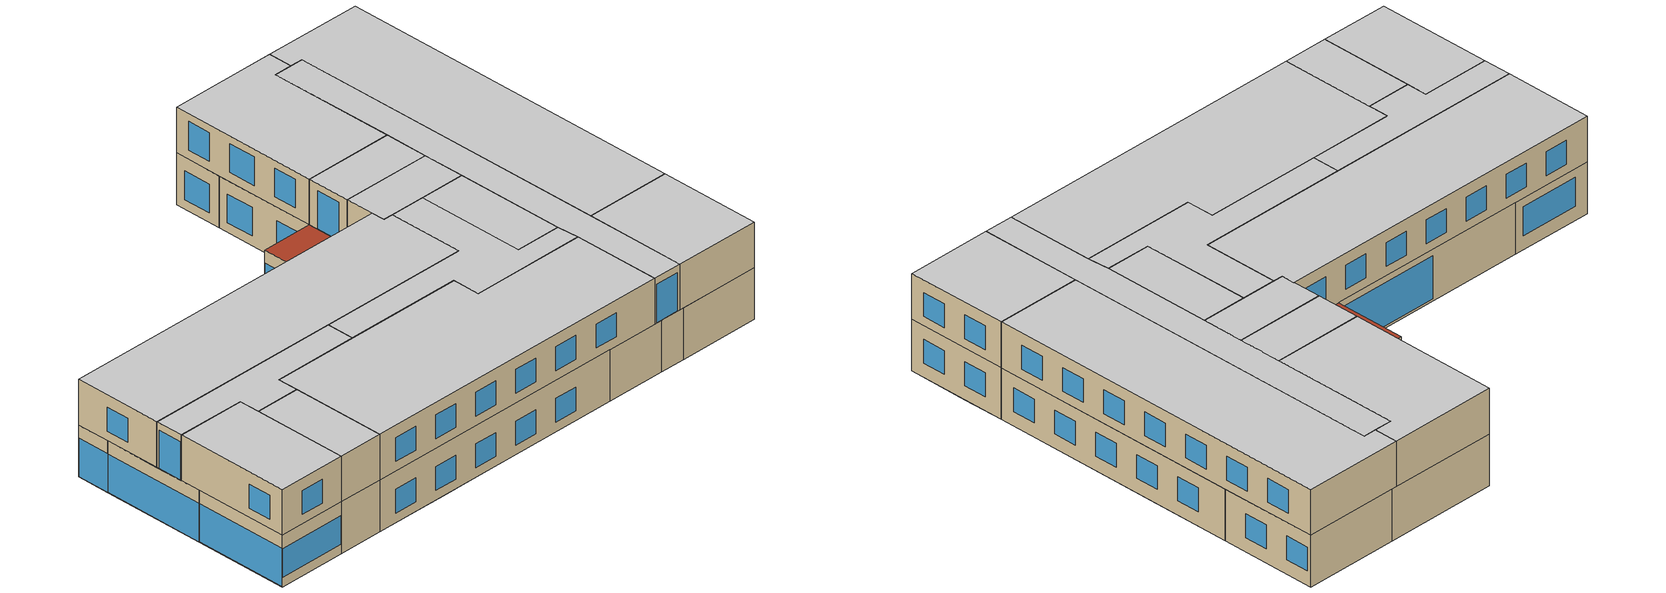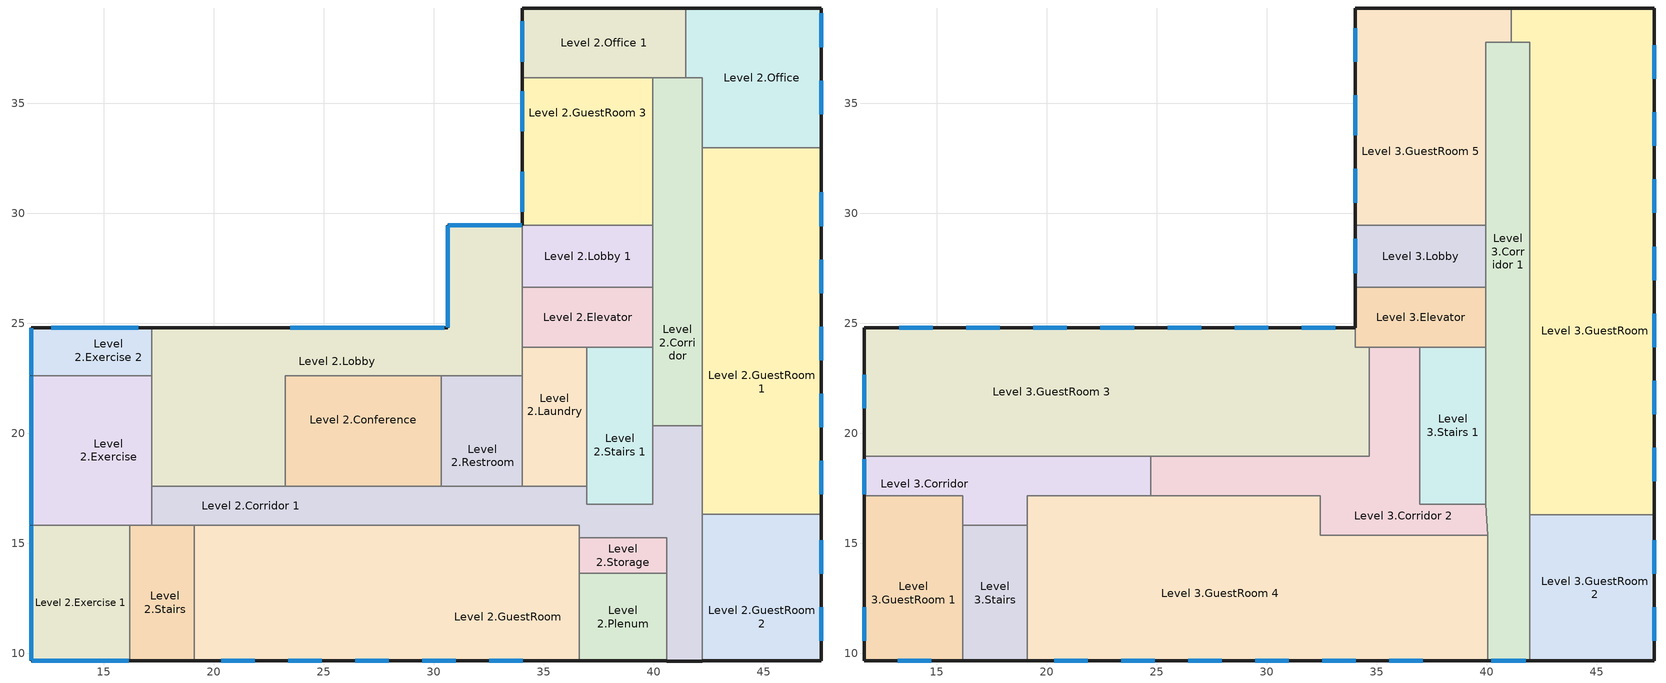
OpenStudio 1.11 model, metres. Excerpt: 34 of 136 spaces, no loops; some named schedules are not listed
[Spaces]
Level 2.Exercise 1
 floor to Level 1.Lobby 4: 16.19,15.83 16.19,13 13.27,13 13.27,15.83 z11.84
 floor ground: 16.19,11.44 16.19,9.66 11.7,9.66 11.7,11.44 z11.84
 floor to Level 1.Lobby 3: 13.27,15.83 13.27,13 16.19,13 16.19,11.44 11.7,11.44 11.7,15.83 z11.84
 wall outside: 11.7,15.83 11.7,9.66 16.19,9.66 z11.84:15.14
 wall to Level 2.Exercise: 16.19,15.83 11.7,15.83 z11.84:15.14
 wall to Level 2.Stairs: 16.19,9.66 16.19,15.83 z11.84:15.14
 window (90.1-2007 Nonres 5B Window Metal framing all other): 11.73,9.66 16.13,9.66 z12.44:14.27; 11.7,15.8 11.7,9.68 z11.86:14.3
Level 2.Stairs
 floor to Level 1.Lobby 3: 16.44,13 16.44,11.44 16.19,11.44 16.19,13 z11.84
 floor ground: 16.44,11.44 16.44,9.66 16.19,9.66 16.19,11.44 z11.84
 floor to Level 1.Stairs 1: 19.12,14.97 19.12,9.66 16.44,9.66 16.44,14.97 z11.84
 floor to Level 1.Lobby 4: 19.12,15.83 19.12,14.97 16.44,14.97 16.44,13 16.19,13 16.19,15.83 z11.84
 wall outside: 16.19,9.66 19.12,9.66 z11.84:15.14
 wall to Level 2.Exercise: 17.18,15.83 16.19,15.83 z11.84:15.14
 wall to Level 2.Corridor 1: 19.12,15.83 17.18,15.83 z11.84:15.14
 wall to Level 2.GuestRoom: 19.12,9.66 19.12,15.83 z11.84:15.14
Level 2.Corridor 1
 floor to Level 1.Office Corridor: 42.21,16.79 42.21,13.65 40.6,13.65 40.6,15.26 36.62,15.26 36.62,15.83 36.96,15.83 36.96,16.79 z11.84; 30.42,16.36 30.42,15.83 28.68,15.83 28.68,16.36 z11.84
 floor to Level 1.Office Corridor 1: 28.68,16.36 28.68,15.83 24.24,15.83 24.24,16.36 z11.84
 floor to Level 1.Lobby 4: 19.12,17.6 19.12,15.83 17.18,15.83 17.18,17.6 z11.84
 floor to Level 1.Lobby 1: 30.42,17.6 30.42,16.36 28.68,16.36 28.68,17.6 z11.84
 floor to Level 1.Retail Kitchen: 28.68,17.6 28.68,16.36 24.24,16.36 24.24,15.83 19.12,15.83 19.12,17.6 z11.84
 floor to Level 1.Restroom 1: 36.96,17.6 36.96,15.83 30.42,15.83 30.42,17.6 z11.84
 floor to Level 1.Office: 42.21,20.36 42.21,16.79 39.95,16.79 39.95,20.36 z11.84
 floor to Level 1.Plenum: 42.21,13.65 42.21,9.66 40.6,9.66 40.6,13.65 z11.84
 wall outside: 40.6,9.66 42.21,9.66 z11.84:15.14
 wall to Level 2.Restroom: 34.03,17.6 30.33,17.6 z11.84:15.14
 wall to Level 2.Laundry: 36.96,17.6 34.03,17.6 z11.84:15.14
 wall to Level 2.Stairs 1: 39.95,20.36 39.95,16.79 36.96,16.79 36.96,17.6 z11.84:15.14
 wall to Level 2.Corridor: 42.21,20.36 39.95,20.36 z11.84:15.14
 wall to Level 2.GuestRoom 1: 42.21,16.32 42.21,20.36 z11.84:15.14
 wall to Level 2.GuestRoom 2: 42.21,9.66 42.21,16.32 z11.84:15.14
 wall to Level 2.Plenum: 40.6,13.65 40.6,9.66 z11.84:15.14
 wall to Level 2.Storage: 36.62,15.26 40.6,15.26 40.6,13.65 z11.84:15.14
 wall to Level 2.GuestRoom: 19.12,15.83 36.62,15.83 36.62,15.26 z11.84:15.14
 wall to Level 2.Exercise: 17.18,17.6 17.18,15.83 z11.84:15.14
 wall to Level 2.Lobby: 23.25,17.6 17.18,17.6 z11.84:15.14
 wall to Level 2.Conference: 30.33,17.6 23.25,17.6 z11.84:15.14
Level 2.GuestRoom
 floor to Level 1.Office 1: 30.12,14.41 30.12,9.66 25.99,9.66 25.99,14.41 z11.84
 floor to Level 1.Restroom: 21.46,14.97 24.24,14.97 24.24,9.66 21.46,9.66 z11.84
 floor to Level 1.Retail Kitchen: 24.24,15.83 24.24,14.97 19.12,14.97 19.12,15.83 z11.84
 floor to Level 1.Office Corridor 1: 28.68,15.83 28.68,14.41 25.99,14.41 25.99,9.66 24.24,9.66 24.24,15.83 z11.84
 floor to Level 1.Mechanical 1: 30.12,13.65 36.62,13.65 36.62,9.66 30.12,9.66 z11.84
 floor to Level 1.Storage: 21.46,14.97 21.46,9.66 19.12,9.66 19.12,14.97 z11.84
 floor to Level 1.Office Corridor: 36.62,15.83 36.62,13.65 30.12,13.65 30.12,14.41 28.68,14.41 28.68,15.83 z11.84
 wall outside: 19.12,9.66 36.62,9.66 z11.84:15.14
 wall to Level 2.Storage: 36.62,13.65 36.62,15.26 z11.84:15.14
 wall to Level 2.Plenum: 36.62,9.66 36.62,13.65 z11.84:15.14
 window: 29.48,9.66 31,9.66 / 23.38,9.66 24.91,9.66 / 20.34,9.66 21.86,9.66 / 32.53,9.66 34.05,9.66 / 26.43,9.66 27.96,9.66 z12.44:13.97
Level 2.Plenum
 floor to Level 1.Plenum: 40.6,13.65 40.6,9.66 36.62,9.66 36.62,13.65 z11.84
 wall outside: 36.62,9.66 40.6,9.66 z11.84:15.14
 wall to Level 2.Storage: 40.6,13.65 36.62,13.65 z11.84:15.14
Level 2.GuestRoom 2
 floor to Level 1.Plenum: 47.62,13.65 47.62,9.66 42.21,9.66 42.21,13.65 z11.84
 floor to Level 1.Mechanical: 47.62,16.32 47.62,13.65 42.21,13.65 42.21,16.32 z11.84
 wall outside: 42.21,9.66 47.62,9.66 47.62,16.32 z11.84:15.14
 wall to Level 2.GuestRoom 1: 47.62,16.32 42.21,16.32 z11.84:15.14
 window: 47.62,10.57 47.62,12.1 / 47.62,13.62 47.62,15.15 z12.75:14.27
Level 2.Storage
 floor to Level 1.Office Corridor: 40.6,15.26 40.6,13.65 36.62,13.65 36.62,15.26 z11.84
Level 2.Exercise
 floor to Level 1.Lobby 4: 17.18,22.62 17.18,15.83 13.27,15.83 13.27,22.62 z11.84
 floor to Level 1.Lobby 3: 13.27,22.62 13.27,15.83 11.7,15.83 11.7,22.62 z11.84
 wall outside: 11.7,22.62 11.7,15.83 z11.84:15.14
 wall to Level 2.Exercise 2: 17.18,22.62 11.7,22.62 z11.84:15.14
 wall to Level 2.Lobby: 17.18,17.6 17.18,22.62 z11.84:15.14
 window (90.1-2007 Nonres 5B Window Metal framing all other): 11.7,22.6 11.7,15.85 z11.86:14.3
Level 2.GuestRoom 1
 floor to Level 1.Mechanical: 47.62,16.79 47.62,16.32 42.21,16.32 42.21,16.79 z11.84
 floor to Level 1.Plenum 1: 47.62,32.99 47.62,27.88 42.21,27.88 42.21,32.99 z11.84
 floor to Level 1.Office: 47.62,27.88 47.62,16.79 42.21,16.79 42.21,27.88 z11.84
 wall outside: 47.62,16.32 47.62,32.99 z11.84:15.14
 wall to Level 2.Corridor: 42.21,32.99 42.21,20.36 z11.84:15.14
 wall to Level 2.Office: 47.62,32.99 42.21,32.99 z11.84:15.14
 window: 47.62,17.23 47.62,18.76 / 47.62,29.42 47.62,30.95 / 47.62,20.28 47.62,21.8 / 47.62,26.38 47.62,27.9 / 47.62,23.33 47.62,24.85 z12.75:14.27
Level 2.Stairs 1
 floor to Level 1.Stairs 2: 39.95,22.16 39.95,16.79 36.96,16.79 36.96,22.16 z11.84
 floor to Level 1.Office: 39.95,23.92 39.95,22.16 36.96,22.16 36.96,23.92 z11.84
 wall to Level 2.Laundry: 36.96,23.92 36.96,17.6 z11.84:15.14
 wall to Level 2.Elevator: 39.95,23.92 36.96,23.92 z11.84:15.14
 wall to Level 2.Corridor: 39.95,20.36 39.95,23.92 z11.84:15.14
Level 2.Lobby
 floor to Level 1.Lobby 4: 19.12,22.73 19.12,17.6 17.18,17.6 17.18,22.73 z11.84
 floor to Level 1.Lobby 1: 34.03,27.59 34.03,22.62 23.25,22.62 23.25,18.94 19.12,18.94 19.12,22.73 17.18,22.73 17.18,24.79 30.64,24.79 30.64,27.59 z11.84
 floor to Level 1.Lobby 2: 34.03,29.46 34.03,27.59 30.64,27.59 30.64,29.46 z11.84
 floor to Level 1.Retail Kitchen: 23.25,18.94 23.25,17.6 19.12,17.6 19.12,18.94 z11.84
 wall outside: 34.03,29.46 30.64,29.46 30.64,24.79 17.18,24.79 z11.84:15.14
 wall to Level 2.Conference: 23.25,17.6 23.25,22.62 30.33,22.62 z11.84:15.14
 wall to Level 2.Exercise 2: 17.18,24.79 17.18,22.62 z11.84:15.14
 wall to Level 2.Lobby 1: 34.03,26.64 34.03,29.46 z11.84:15.14
 wall to Level 2.Elevator: 34.03,23.92 34.03,26.64 z11.84:15.14
 wall to Level 2.Laundry: 34.03,22.62 34.03,23.92 z11.84:15.14
 wall to Level 2.Restroom: 30.33,22.62 34.03,22.62 z11.84:15.14
 window (90.1-2007 Nonres 5B Window Metal framing all other): 30.49,24.79 23.48,24.79 z11.99:14.73; 30.64,29.44 30.64,24.82 / 34,29.46 30.66,29.46 z11.86:14.3
 roof outside: 34.03,24.79 34.03,29.46 30.64,29.46 30.64,24.79 z15.14
Level 2.Conference
 floor to Level 1.Retail Kitchen: 28.68,19.87 28.68,17.6 23.25,17.6 23.25,18.94 24.14,18.94 24.14,19.87 z11.84
 floor to Level 1.Lobby 1: 30.33,22.62 30.33,17.6 28.68,17.6 28.68,19.87 24.14,19.87 24.14,18.94 23.25,18.94 23.25,22.62 z11.84
 wall to Level 2.Restroom: 30.33,17.6 30.33,22.62 z11.84:15.14
Level 2.Restroom
 floor to Level 1.Lobby 1: 34.03,22.62 34.03,20.37 30.42,20.37 30.42,17.6 30.33,17.6 30.33,22.62 z11.84
 floor to Level 1.Restroom 1: 34.03,20.37 34.03,17.6 30.42,17.6 30.42,20.37 z11.84
 wall to Level 2.Laundry: 34.03,17.6 34.03,22.62 z11.84:15.14
Level 2.Laundry
 floor to Level 1.Restroom 1: 34.79,20.37 34.79,19.56 36.96,19.56 36.96,17.6 34.03,17.6 34.03,20.37 z11.84
 floor to Level 1.Lobby 1: 34.03,23.92 34.92,23.92 34.92,22.16 36.96,22.16 36.96,19.56 34.79,19.56 34.79,20.37 34.03,20.37 z11.84
 floor to Level 1.Office: 36.96,23.92 36.96,22.16 34.92,22.16 34.92,23.92 z11.84
 wall to Level 2.Elevator: 36.96,23.92 34.03,23.92 z11.84:15.14
Level 2.Corridor
 floor to Level 1.Office: 42.21,27.88 42.21,20.36 39.95,20.36 39.95,27.88 z11.84
 floor to Level 1.Parking Garage: 42.21,36.16 42.21,32.99 39.95,32.99 39.95,36.16 z11.84
 floor to Level 1.Plenum 1: 42.21,32.99 42.21,27.88 39.95,27.88 39.95,32.99 z11.84
 wall to Level 2.Elevator: 39.95,26.64 39.95,23.92 z11.84:15.14
 wall to Level 2.Lobby 1: 39.95,29.46 39.95,26.64 z11.84:15.14
 wall to Level 2.GuestRoom 3: 39.95,36.16 39.95,29.46 z11.84:15.14
 wall to Level 2.Office 1: 41.46,36.16 39.95,36.16 z11.84:15.14
 wall to Level 2.Office: 42.21,32.99 42.21,36.16 41.46,36.16 z11.84:15.14
Level 2.Exercise 2
 floor to Level 1.Lobby 1: 17.18,24.79 17.18,22.73 13.27,22.73 13.27,24.79 z11.84
 floor to Level 1.Lobby 4: 17.18,22.73 17.18,22.62 13.27,22.62 13.27,22.73 z11.84
 floor to Level 1.Lobby 3: 13.27,24.79 13.27,22.62 11.7,22.62 11.7,24.79 z11.84
 wall outside: 17.18,24.79 11.7,24.79 11.7,22.62 z11.84:15.14
 window (90.1-2007 Nonres 5B Window Metal framing all other): 16.57,24.79 12.61,24.79 z12.75:14.58; 11.7,24.77 11.7,22.65 z11.86:14.3
Level 2.Elevator
 floor to Level 1.Elevator: 39.95,26.64 39.95,23.92 34.03,23.92 34.03,26.64 z11.84
 wall to Level 2.Lobby 1: 39.95,26.64 34.03,26.64 z11.84:15.14
Level 2.Lobby 1
 floor to Level 1.Lobby: 39.95,29.46 39.95,26.64 34.03,26.64 34.03,29.46 z11.84
 wall to Level 2.GuestRoom 3: 39.95,29.46 34.03,29.46 z11.84:15.14
Level 2.GuestRoom 3
 floor to Level 1.Lobby: 39.95,29.86 39.95,29.46 34.03,29.46 34.03,29.86 z11.84
 floor to Level 1.Parking Garage: 39.95,36.16 39.95,32.99 34.03,32.99 34.03,36.16 z11.84
 floor to Level 1.Stairs: 39.95,32.99 39.95,29.86 34.03,29.86 34.03,32.99 z11.84
 wall outside: 34.03,36.16 34.03,29.46 z11.84:15.14
 wall to Level 2.Office 1: 39.95,36.16 34.03,36.16 z11.84:15.14
 window: 34.03,31.89 34.03,30.06 / 34.03,35.55 34.03,33.72 z12.44:14.27
Level 2.Office
 floor to Level 1.Parking Garage: 47.62,39.33 47.62,32.99 42.21,32.99 42.21,36.16 41.46,36.16 41.46,39.33 z11.84
 wall outside: 47.62,32.99 47.62,39.33 41.46,39.33 z11.84:15.14
 wall to Level 2.Office 1: 41.46,39.33 41.46,36.16 z11.84:15.14
 window: 47.62,37.56 47.62,39.08 / 47.62,34.51 47.62,36.03 z12.75:14.27
Level 2.Office 1
 floor to Level 1.Parking Garage: 41.46,39.33 41.46,36.16 34.03,36.16 34.03,39.33 z11.84
 wall outside: 41.46,39.33 34.03,39.33 34.03,36.16 z11.84:15.14
 window: 34.03,38.72 34.03,36.89 z12.44:14.27
Level 3.GuestRoom 1
 floor to Level 2.Exercise 1: 16.19,15.83 16.19,9.66 11.7,9.66 11.7,15.83 z15.14
 floor to Level 2.Exercise: 16.19,17.16 16.19,15.83 11.7,15.83 11.7,17.16 z15.14
 wall outside: 11.7,17.16 11.7,9.66 16.19,9.66 z15.14:18.06
 wall to Level 3.Corridor: 16.19,15.83 16.19,17.16 11.7,17.16 z15.14:18.06
 wall to Level 3.Stairs: 16.19,9.66 16.19,15.83 z15.14:18.06
 window: 13.23,9.66 14.75,9.66 / 11.7,12.1 11.7,10.57 z15.75:17.27
 ceiling to Level 4.GuestRoom 3: 16.19,9.66 16.19,17.16 11.7,17.16 11.7,9.66 z18.06
Level 3.Stairs
 floor to Level 2.Stairs: 19.12,15.83 19.12,9.66 16.19,9.66 16.19,15.83 z15.14
 wall outside: 16.19,9.66 19.12,9.66 z15.14:18.06
 wall to Level 3.Corridor: 19.12,15.83 16.19,15.83 z15.14:18.06
 wall to Level 3.GuestRoom 4: 19.12,9.66 19.12,15.83 z15.14:18.06
 ceiling to Level 4.Stairs 1: 19.12,9.66 19.12,15.83 16.19,15.83 16.19,9.66 z18.06
Level 3.GuestRoom 4
 floor to Level 2.Plenum: 40.05,13.65 40.05,9.66 36.62,9.66 36.62,13.65 z15.14
 floor to Level 2.Storage: 40.05,15.26 40.05,13.65 36.62,13.65 36.62,15.26 z15.14
 floor to Level 2.Corridor 1: 40.05,15.37 40.05,15.26 36.62,15.26 36.62,15.37 z15.14; 32.44,17.16 32.44,15.83 19.12,15.83 19.12,17.16 z15.14
 floor to Level 2.GuestRoom: 32.44,15.83 32.44,15.37 36.62,15.37 36.62,9.66 19.12,9.66 19.12,15.83 z15.14
 wall outside: 19.12,9.66 40.05,9.66 z15.14:18.06
 wall to Level 3.Corridor: 24.72,17.16 19.12,17.16 19.12,15.83 z15.14:18.06
 wall to Level 3.Corridor 2: 40.05,15.37 32.44,15.37 32.44,17.16 24.72,17.16 z15.14:18.06
 wall to Level 3.Corridor 1: 40.05,9.66 40.05,15.37 z15.14:18.06
 window: 32.53,9.66 34.05,9.66 / 26.43,9.66 27.96,9.66 / 23.38,9.66 24.91,9.66 / 29.48,9.66 31,9.66 / 20.34,9.66 21.86,9.66 / 35.58,9.66 37.1,9.66 z15.75:17.27
 ceiling to Level 4.GuestRoom 4: 40.05,9.66 40.05,15.37 32.44,15.37 32.44,17.16 19.12,17.16 19.12,9.66 z18.06
Level 3.Corridor 1
 floor to Level 2.Corridor: 41.96,36.16 41.96,20.36 39.95,20.36 39.95,36.16 z15.14
 floor to Level 2.Office: 41.96,37.77 41.96,36.16 41.46,36.16 41.46,37.77 z15.14
 floor to Level 2.Plenum: 40.6,13.65 40.6,9.66 40.05,9.66 40.05,13.65 z15.14
 floor to Level 2.Office 1: 41.46,37.77 41.46,36.16 39.95,36.16 39.95,37.77 z15.14
 floor to Level 2.Storage: 40.6,15.26 40.6,13.65 40.05,13.65 40.05,15.26 z15.14
 floor to Level 2.Corridor 1: 41.96,20.36 41.96,9.66 40.6,9.66 40.6,15.26 40.05,15.26 40.05,15.37 39.95,16.79 39.95,20.36 z15.14
 wall outside: 40.05,9.66 41.96,9.66 z15.14:18.06
 wall to Level 3.Corridor 2: 39.95,16.79 40.05,15.37 z15.14:18.06
 wall to Level 3.Stairs 1: 39.95,23.92 39.95,16.79 z15.14:18.06
 wall to Level 3.Elevator: 39.95,26.64 39.95,23.92 z15.14:18.06
 wall to Level 3.Lobby: 39.95,29.46 39.95,26.64 z15.14:18.06
 wall to Level 3.GuestRoom 5: 41.12,37.77 39.95,37.77 39.95,29.46 z15.14:18.06
 wall to Level 3.GuestRoom: 41.96,16.3 41.96,37.77 41.12,37.77 z15.14:18.06
 wall to Level 3.GuestRoom 2: 41.96,9.66 41.96,16.3 z15.14:18.06
 window: 40.2,9.66 41.77,9.66 z15.16:17.6
 ceiling to Level 4.Corridor: 41.96,9.66 41.96,37.77 39.95,37.77 39.95,16.79 40.05,15.37 40.05,9.66 z18.06
Level 3.GuestRoom 2
 floor to Level 2.Corridor 1: 42.21,16.3 42.21,9.66 41.96,9.66 41.96,16.3 z15.14
 floor to Level 2.GuestRoom 2: 47.62,16.3 47.62,9.66 42.21,9.66 42.21,16.3 z15.14
 wall outside: 41.96,9.66 47.62,9.66 47.62,16.3 z15.14:18.06
 wall to Level 3.GuestRoom: 47.62,16.3 41.96,16.3 z15.14:18.06
 window: 47.62,13.62 47.62,15.15 / 47.62,10.57 47.62,12.1 z15.75:17.27
 ceiling to Level 4.GuestRoom 1: 47.62,9.66 47.62,16.3 41.96,16.3 41.96,9.66 z18.06
Level 3.Corridor 2
 floor to Level 2.Corridor 1: 36.96,17.6 36.96,16.79 39.95,16.79 40.05,15.37 36.62,15.37 36.62,15.83 32.44,15.83 32.44,17.16 24.72,17.16 24.72,17.6 z15.14
 floor to Level 2.Laundry: 36.96,23.92 36.96,17.6 34.03,17.6 34.03,18.97 34.67,18.97 34.67,23.92 z15.14
 floor to Level 2.GuestRoom: 36.62,15.83 36.62,15.37 32.44,15.37 32.44,15.83 z15.14
 floor to Level 2.Restroom: 34.03,18.97 34.03,17.6 30.33,17.6 30.33,18.97 z15.14
 floor to Level 2.Conference: 24.72,18.97 30.33,18.97 30.33,17.6 24.72,17.6 z15.14
 wall to Level 3.Stairs 1: 39.95,16.79 36.96,16.79 36.96,23.92 z15.14:18.06
 wall to Level 3.Corridor: 24.72,18.97 24.72,17.16 z15.14:18.06
 wall to Level 3.GuestRoom 3: 34.67,23.92 34.67,18.97 24.72,18.97 z15.14:18.06
 wall to Level 3.Elevator: 36.96,23.92 34.67,23.92 z15.14:18.06
 ceiling to Level 4.Corridor 2: 40.05,15.37 39.95,16.79 36.96,16.79 36.96,23.92 34.67,23.92 34.67,18.97 24.72,18.97 24.72,17.16 32.44,17.16 32.44,15.37 z18.06
Level 3.Corridor
 floor to Level 2.Exercise: 17.18,18.97 17.18,15.83 16.19,15.83 16.19,17.16 11.7,17.16 11.7,18.97 z15.14
 floor to Level 2.Lobby: 23.25,18.97 23.25,17.6 17.18,17.6 17.18,18.97 z15.14
 floor to Level 2.Corridor 1: 24.72,17.6 24.72,17.16 19.12,17.16 19.12,15.83 17.18,15.83 17.18,17.6 z15.14
 floor to Level 2.Conference: 24.72,18.97 24.72,17.6 23.25,17.6 23.25,18.97 z15.14
 wall outside: 11.7,18.97 11.7,17.16 z15.14:18.06
 wall to Level 3.GuestRoom 3: 24.72,18.97 11.7,18.97 z15.14:18.06
 window: 11.7,18.82 11.7,17.24 z15.16:17.6
 ceiling to Level 4.Corridor 1: 19.12,15.83 19.12,17.16 24.72,17.16 24.72,18.97 11.7,18.97 11.7,17.16 16.19,17.16 16.19,15.83 z18.06
Level 3.GuestRoom
 floor to Level 2.GuestRoom 1: 47.62,32.99 47.62,16.32 42.21,16.32 42.21,32.99 z15.14
 floor to Level 2.Office: 47.62,39.33 47.62,32.99 42.21,32.99 42.21,36.16 41.96,36.16 41.96,37.77 41.46,37.77 41.46,39.33 z15.14
 floor to Level 2.Office 1: 41.46,39.33 41.46,37.77 41.12,37.77 41.12,39.33 z15.14
 floor to Level 2.Corridor: 42.21,36.16 42.21,20.36 41.96,20.36 41.96,36.16 z15.14
 floor to Level 2.GuestRoom 2: 47.62,16.32 47.62,16.3 42.21,16.3 42.21,16.32 z15.14
 floor to Level 2.Corridor 1: 42.21,20.36 42.21,16.3 41.96,16.3 41.96,20.36 z15.14
 wall outside: 47.62,16.3 47.62,39.33 41.12,39.33 z15.14:18.06
 wall to Level 3.GuestRoom 5: 41.12,39.33 41.12,37.77 z15.14:18.06
 window: 47.62,17.83 47.62,19.35 / 47.62,23.92 47.62,25.45 / 47.62,30.02 47.62,31.54 / 47.62,20.87 47.62,22.4 / 47.62,36.11 47.62,37.64 / 47.62,26.97 47.62,28.49 / 47.62,33.07 47.62,34.59 z15.75:17.27
 ceiling to Level 4.GuestRoom 5: 47.62,16.3 47.62,39.33 41.12,39.33 41.12,37.77 41.96,37.77 41.96,16.3 z18.06
Level 3.Stairs 1
 floor to Level 2.Stairs 1: 39.95,23.92 39.95,16.79 36.96,16.79 36.96,23.92 z15.14
 wall to Level 3.Elevator: 39.95,23.92 36.96,23.92 z15.14:18.06
 ceiling to Level 4.Stairs: 39.95,16.79 39.95,23.92 36.96,23.92 36.96,16.79 z18.06
Level 3.GuestRoom 3
 floor to Level 2.Exercise: 17.18,22.62 17.18,18.97 11.7,18.97 11.7,22.62 z15.14
 floor to Level 2.Exercise 2: 17.18,24.79 17.18,22.62 11.7,22.62 11.7,24.79 z15.14
 floor to Level 2.Laundry: 34.67,23.92 34.67,18.97 34.03,18.97 34.03,23.92 z15.14
 floor to Level 2.Lobby: 34.03,24.79 34.03,22.62 23.25,22.62 23.25,18.97 17.18,18.97 17.18,24.79 z15.14
 floor to Level 2.Restroom: 34.03,22.62 34.03,18.97 30.33,18.97 30.33,22.62 z15.14
 floor to Level 2.Conference: 30.33,22.62 30.33,18.97 23.25,18.97 23.25,22.62 z15.14
 wall outside: 34.03,24.79 11.7,24.79 11.7,18.97 z15.14:18.06
 wall to Level 3.Elevator: 34.67,23.92 34.03,23.92 34.03,24.79 z15.14:18.06
 window: 23.97,24.79 22.45,24.79 / 30.07,24.79 28.54,24.79 / 20.92,24.79 19.4,24.79 / 11.7,22.66 11.7,21.14 / 17.87,24.79 16.35,24.79 / 33.11,24.79 31.59,24.79 / 27.02,24.79 25.49,24.79 / 14.83,24.79 13.3,24.79 z15.75:17.27
 ceiling to Level 4.GuestRoom 2: 34.67,18.97 34.67,23.92 34.03,23.92 34.03,24.79 11.7,24.79 11.7,18.97 z18.06
Level 3.Elevator
 floor to Level 2.Elevator: 39.95,26.64 39.95,23.92 34.03,23.92 34.03,26.64 z15.14
 wall outside: 34.03,26.64 34.03,24.79 z15.14:18.06
 wall to Level 3.Lobby: 39.95,26.64 34.03,26.64 z15.14:18.06
 ceiling to Level 4.Elevator: 39.95,23.92 39.95,26.64 34.03,26.64 34.03,23.92 z18.06
Level 3.Lobby
 floor to Level 2.Lobby 1: 39.95,29.46 39.95,26.64 34.03,26.64 34.03,29.46 z15.14
 wall outside: 34.03,29.46 34.03,26.64 z15.14:18.06
 wall to Level 3.GuestRoom 5: 39.95,29.46 34.03,29.46 z15.14:18.06
 window: 34.03,28.85 34.03,27.28 z15.16:17.6
 ceiling to Level 4.Lobby: 39.95,26.64 39.95,29.46 34.03,29.46 34.03,26.64 z18.06
Level 3.GuestRoom 5
 floor to Level 2.Office 1: 41.12,39.33 41.12,37.77 39.95,37.77 39.95,36.16 34.03,36.16 34.03,39.33 z15.14
 floor to Level 2.GuestRoom 3: 39.95,36.16 39.95,29.46 34.03,29.46 34.03,36.16 z15.14
 wall outside: 41.12,39.33 34.03,39.33 34.03,29.46 z15.14:18.06
 window: 34.03,32.02 34.03,30.49 / 34.03,35.37 34.03,33.54 / 34.03,38.42 34.03,36.89 z15.75:17.57
 ceiling to Level 4.GuestRoom: 34.03,29.46 39.95,29.46 39.95,37.77 41.12,37.77 41.12,39.33 34.03,39.33 z18.06
[Building]
Building 1: Space Type=GuestRoom; Default Construction Set=90.1-2007 CZ5; Default Schedule Set=90.1-2007 - LrgHotel - GuestRoom Schedule Set
[ClimateZones]
Climate Zone Institution Name 1=ASHRAE; Climate Zone Document Name 1=ANSI/ASHRAE Standard 169; Climate Zone Document Year 1=2006; Climate Zone Institution Name 2=CEC; Climate Zone Document Name 2=California Climate Zone Descriptions; Climate Zone Document Year 2=1995
[Site]
Denver Intl Ap: Latitude {deg}=39.83; Longitude {deg}=-104.65; Time Zone {hr}=-7; Elevation {m}=1650
[SizingPeriod:DesignDay] Barometric Pressure {Pa}=83011; Sky Clearness=0; Rain Indicator=0; Snow Indicator=0; Day of Month=21; Daylight Saving Time Indicator=0; Dry-Bulb Temperature Range Modifier Type=DefaultMultipliers
Name | Maximum Dry-Bulb Temperature {C} | Daily Dry-Bulb Temperature Range {deltaC} | Humidity Indicating Conditions at Maximum Dry-Bulb | Wind Speed {m/s} | Wind Direction {deg} | Month | Day Type | Humidity Indicating Type | Solar Model Indicator | ASHRAE Taub | ASHRAE Taud
Denver Intl Ap Ann Clg .4% Condns WB=>MDB | 27.3 | 15.2 | 18.3 | 4.2 | 80 | 7 | SummerDesignDay | Wetbulb | ASHRAETau | 0.424 | 2.012
Denver Intl Ap Ann Htg 99.6% Condns DB | -17.4 | 0 | -17.4 | 3.3 | 160 | 12 | WinterDesignDay | Wetbulb | ASHRAEClearSky
Denver Intl Ap Ann Htg Wind 99.6% Condns WS=>MCDB | 1.8 | 0 | 1.8 | 14.1 | 160 | 12 | WinterDesignDay | Wetbulb | ASHRAEClearSky
Denver Intl Ap Ann Hum_n 99.6% Condns DP=>MCDB | -11.7 | 0 | -21.5 | 3.3 | 160 | 12 | WinterDesignDay | Dewpoint | ASHRAEClearSky
[Construction]
ExtSlabCarpet 4in ClimateZone 1-8: MAT-CC05 4 HW CONCRETE, CP02 CARPET PAD
Exterior Door: F08 Metal surface, I01 25mm insulation board
Interior Ceiling: M11 100mm lightweight concrete, F05 Ceiling air space resistance, F16 Acoustic tile
Interior Door; Interior Partition: G05 25mm wood
Interior Floor: F16 Acoustic tile, F05 Ceiling air space resistance, M11 100mm lightweight concrete
Interior Wall: G01a 19mm gypsum board, F04 Wall air space resistance, G01a 19mm gypsum board
Interior Window; Interior Window 1; Interior Window 2: Clear 3mm
90.1-2007 Nonres 5B Ext Wall Steel-Framed: MAT-SHEATH 1, Wall Insulation [10], 1/2IN Gypsum 1
90.1-2007 Nonres 5B Roof IEAD: Roof Membrane 1, Roof Insulation [14], Metal Decking 1
90.1-2007 Nonres 5B Window Metal framing all other: Window Material Simple Glazing System 90.1 CZ5 Metal Framing
90.1-2007 Nonres 5B Skylight without Curb: Theoretical Glass [146]
90.1-2007 Nonres 5B Window Nonmetal framing all other: SB60 in vinyl
[Material] Thermal Absorptance=0.9
Name | Roughness | Thickness {m} | Conductivity {W/m-K} | Density {kg/m3} | Specific Heat {J/kg-K} | Solar Absorptance | Visible Absorptance
MAT-CC05 4 HW CONCRETE | Rough | 0.1016 | 1.311 | 2240 | 836.8 | 0.7 | 0.7
F08 Metal surface | Smooth | 0.0008 | 45.28 | 7824 | 500 | 0.7 | 0.7
I01 25mm insulation board | MediumRough | 0.0254 | 0.03 | 43 | 1210 | 0.7 | 0.7
M11 100mm lightweight concrete | MediumRough | 0.1016 | 0.53 | 1280 | 840 | 0.7 | 0.7
F16 Acoustic tile | MediumSmooth | 0.0191 | 0.06 | 368 | 590 | 0.7 | 0.7
G05 25mm wood | MediumSmooth | 0.0254 | 0.15 | 608 | 1630 | 0.7 | 0.7
G01a 19mm gypsum board | MediumSmooth | 0.019 | 0.16 | 800 | 1090 | 0.7 | 0.7
1/2IN Gypsum 1 | Smooth | 0.01271 | 0.16 | 784.9 | 830 | 0.92 | 0.92
Wall Insulation [10] | MediumRough | 0.0971136 | 0.045 | 265 | 836.8 | 0.7 | 0.7
Roof Insulation [14] | MediumRough | 0.167335 | 0.049 | 265 | 836.8 | 0.7 | 0.7
Roof Membrane 1 | VeryRough | 0.0095 | 0.16 | 1121.29 | 1460 | 0.7 | 0.7
Metal Decking 1 | MediumSmooth | 0.001524 | 45.006 | 7680 | 418.4 | 0.7 | 0.3
[Material:NoMass] Thermal Absorptance=0.9; Solar Absorptance=0.7
Name | Roughness | Thermal Resistance {m2-K/W} | Visible Absorptance
CP02 CARPET PAD | Smooth | 0.1 | 0.8
MAT-SHEATH 1 | Rough | 0.36256 | 0.7
[Material:AirGap]
Name | Thermal Resistance {m2-K/W}
F05 Ceiling air space resistance | 0.18
F04 Wall air space resistance | 0.15
[WindowMaterial:Glazing] Optical Data Type=SpectralAverage; Thickness {m}=0.003; Infrared Transmittance at Normal Incidence=0
Name | Solar Transmittance at Normal Incidence | Front Side Solar Reflectance at Normal Incidence | Back Side Solar Reflectance at Normal Incidence | Visible Transmittance at Normal Incidence | Front Side Visible Reflectance at Normal Incidence | Back Side Visible Reflectance at Normal Incidence | Front Side Infrared Hemispherical Emissivity | Back Side Infrared Hemispherical Emissivity | Conductivity {W/m-K} | Dirt Correction Factor for Solar and Visible Transmittance | Solar Diffusing
Clear 3mm | 0.837 | 0.075 | 0 | 0.898 | 0.081 | 0 | 0.84 | 0.84 | 0.9 | 1 | Yes
Theoretical Glass [146] | 0.481761 | 0.468239 | 0.468239 | 0.621562 | 0.328438 | 0.328438 | 0.9 | 0.9 | 0.03026
[DefaultConstructionSet]
90.1-2007 CZ5: Default Exterior Surface Constructions=Default Surface Constructions 1; Default Interior Surface Constructions=Default Surface Constructions 2; Default Ground Contact Surface Constructions=Default Surface Constructions 3; Default Exterior SubSurface Constructions=Default Sub Surface Constructions 1; Default Interior SubSurface Constructions=Default Sub Surface Constructions 2; Interior Partition Construction=Interior Partition
[DefaultSurfaceConstructions]
Name | Floor Construction | Wall Construction | Roof Ceiling Construction
Default Surface Constructions 1 | ExtSlabCarpet 4in ClimateZone 1-8 | 90.1-2007 Nonres 5B Ext Wall Steel-Framed | 90.1-2007 Nonres 5B Roof IEAD
Default Surface Constructions 2 | Interior Floor | Interior Wall | Interior Ceiling
Default Surface Constructions 3 | ExtSlabCarpet 4in ClimateZone 1-8 | ExtSlabCarpet 4in ClimateZone 1-8 | ExtSlabCarpet 4in ClimateZone 1-8
[DefaultSubSurfaceConstructions]
Name | Fixed Window Construction | Operable Window Construction | Door Construction | Skylight Construction | Tubular Daylight Dome Construction | Tubular Daylight Diffuser Construction
Default Sub Surface Constructions 1 | 90.1-2007 Nonres 5B Window Nonmetal framing all other | 90.1-2007 Nonres 5B Window Nonmetal framing all other | Exterior Door | 90.1-2007 Nonres 5B Skylight without Curb | Interior Window 2 | Interior Window 1
Default Sub Surface Constructions 2 | Interior Window | Interior Window | Interior Door
[WindowMaterial:SimpleGlazingSystem]
Name | U-Factor {W/m2-K} | Solar Heat Gain Coefficient | Visible Transmittance
Window Material Simple Glazing System 90.1 CZ5 Metal Framing | 2.55522 | 0.4 | 0.5
SB60 in vinyl | 1.77162 | 0.336 | 0.598
[GasEquipment:Definition]
90.1-2007 - LrgHotel - Laundry Gas Equipment Definition: Design Level Calculation Method=Watts/Area; Watts per Space Floor Area {W/m2}=390.538
[SpaceType] Standards Building Type=LargeHotel
Name | Default Schedule Set | Design Specification Outdoor Air Object | Standards Space Type
Corridor; Stairs | 90.1-2007 - LrgHotel - Corridor Schedule Set | 90.1-2007 - LrgHotel - Corridor Ventilation | Corridor
GuestRoom | 90.1-2007 - LrgHotel - GuestRoom Schedule Set | 90.1-2007 - LrgHotel - GuestRoom Ventilation | GuestRoom
Laundry | 90.1-2007 - LrgHotel - Laundry Schedule Set | 90.1-2007 - LrgHotel - Laundry Ventilation | Laundry
Lobby | 90.1-2007 - LrgHotel - Lobby Schedule Set | 90.1-2007 - LrgHotel - Lobby Ventilation | Lobby
Storage | 90.1-2007 - LrgHotel - Storage Schedule Set | 90.1-2007 - LrgHotel - Storage Ventilation | Storage
Plenum |  |  | Plenum
Elevator |  |  | Corridor
Exercise | 90.1-2007 - LrgHotel - Corridor Schedule Set | 90.1-2007 - LrgHotel - Exercise Ventilation | Corridor
Office | Office Schedule Set | 90.1-2007 - LrgHotel - Office Ventilation | Lobby
Conference | 90.1-2007 - LrgHotel - Lobby Schedule Set | 90.1-2007 - LrgHotel - Office Ventilation | Lobby
Restroom | 90.1-2007 - LrgHotel - Corridor Schedule Set | 90.1-2007 - LrgHotel - Restroom Ventilation | Corridor
[DefaultScheduleSet] People Activity Level Schedule=LargeHotel Activity; Infiltration Schedule=LargeHotel Infil Quarter On
Name | Number of People Schedule | Lighting Schedule | Electric Equipment Schedule | Gas Equipment Schedule
90.1-2007 - LrgHotel - Corridor Schedule Set | LargeHotel Bldg Occ | LargeHotel Bldg Light
90.1-2007 - LrgHotel - GuestRoom Schedule Set | LargeHotel GuestRoom Occ | LargeHotel Bldg Light | LargeHotel GuestRoom Equip
90.1-2007 - LrgHotel - Laundry Schedule Set | LargeHotel Bldg Occ | LargeHotel Bldg Light | LargeHotel LaundryRoom Equip | LargeHotel LaundryRoom Gas
90.1-2007 - LrgHotel - Lobby Schedule Set; 90.1-2007 - LrgHotel - Storage Schedule Set | LargeHotel Bldg Occ | LargeHotel Bldg Light | LargeHotel Bldg Equip
Office Schedule Set | Office Occupancy Sch | Office Lighting Sch | Office Equipment Sch
[Lights:Definition] Design Level Calculation Method=Watts/Area
90.1-2007 - LrgHotel - Corridor Lights Definition: Watts per Space Floor Area {W/m2}=19.5903
90.1-2007 - LrgHotel - GuestRoom Lights Definition: Watts per Space Floor Area {W/m2}=11.625
90.1-2007 - LrgHotel - Laundry Lights Definition: Watts per Space Floor Area {W/m2}=3.33681
90.1-2007 - LrgHotel - Lobby Lights Definition: Watts per Space Floor Area {W/m2}=8.18057
90.1-2007 - LrgHotel - Storage Lights Definition: Watts per Space Floor Area {W/m2}=3.55209
90.1-2007 - LrgHotel - Exercise Lights Definition: Watts per Space Floor Area {W/m2}=5.48959
90.1-2007 - LrgHotel - Office Lights Definition: Watts per Space Floor Area {W/m2}=5.81251
90.1-2007 - LrgHotel - Conference Lights Definition: Watts per Space Floor Area {W/m2}=17.007; Return Air Fraction=0
90.1-2007 - LrgHotel - Restroom Lights Definition: Watts per Space Floor Area {W/m2}=9.3646; Fraction Visible=0
[Lights]
Name | Lights Definition | Space or SpaceType
90.1-2007 - LrgHotel - Corridor Lights | 90.1-2007 - LrgHotel - Corridor Lights Definition | Corridor
90.1-2007 - LrgHotel - GuestRoom Lights | 90.1-2007 - LrgHotel - GuestRoom Lights Definition | GuestRoom
90.1-2007 - LrgHotel - Laundry Lights | 90.1-2007 - LrgHotel - Laundry Lights Definition | Laundry
90.1-2007 - LrgHotel - Lobby Lights | 90.1-2007 - LrgHotel - Lobby Lights Definition | Lobby
90.1-2007 - LrgHotel - Storage Lights | 90.1-2007 - LrgHotel - Storage Lights Definition | Storage
90.1-2007 - LrgHotel - Corridor Lights 1 | 90.1-2007 - LrgHotel - Corridor Lights Definition | Stairs
90.1-2007 - LrgHotel - Corridor Lights 4 | 90.1-2007 - LrgHotel - Exercise Lights Definition | Exercise
90.1-2007 - LrgHotel - Lobby Lights 1 | 90.1-2007 - LrgHotel - Office Lights Definition | Office
90.1-2007 - LrgHotel - Lobby Lights 2 | 90.1-2007 - LrgHotel - Conference Lights Definition | Conference
90.1-2007 - LrgHotel - Corridor Lights 5 | 90.1-2007 - LrgHotel - Restroom Lights Definition | Restroom
[DesignSpecification:OutdoorAir] Outdoor Air Method=Sum
Name | Outdoor Air Flow per Floor Area {m3/s-m2} | Outdoor Air Flow per Person {m3/s-person}
90.1-2007 - LrgHotel - Corridor Ventilation | 0.0003048
90.1-2007 - LrgHotel - GuestRoom Ventilation; 90.1-2007 - LrgHotel - Office Ventilation | 0.0003048 | 0.00235974
90.1-2007 - LrgHotel - Laundry Ventilation; 90.1-2007 - LrgHotel - Lobby Ventilation | 0.0003048 | 0.00353961
90.1-2007 - LrgHotel - Storage Ventilation | 0.0006096
90.1-2007 - LrgHotel - Exercise Ventilation | 0.0003048 | 0.00943895
90.1-2007 - LrgHotel - Restroom Ventilation | 0.0003048 | 0
[People:Definition] Number of People Calculation Method=People/Area; Fraction Radiant=0.3
Name | People per Space Floor Area {person/m2}
90.1-2007 - LrgHotel - Corridor People Definition | 0.0107639
90.1-2007 - LrgHotel - GuestRoom People Definition | 0.0384272
90.1-2007 - LrgHotel - Laundry People Definition | 0.0430556
90.1-2007 - LrgHotel - Lobby People Definition | 0.322917
90.1-2007 - LrgHotel - Storage People Definition | 0.0215278
90.1-2007 - LrgHotel - Exercise People Definition | 0.161459
90.1-2007 - LrgHotel - Office People Definition | 0.0511286
90.1-2007 - LrgHotel - Conference People Definition | 0.538196
90.1-2007 - LrgHotel - Restroom People Definition | 0.107639
[People]
Name | People Definition | Space or SpaceType
90.1-2007 - LrgHotel - Corridor People | 90.1-2007 - LrgHotel - Corridor People Definition | Corridor
90.1-2007 - LrgHotel - GuestRoom People | 90.1-2007 - LrgHotel - GuestRoom People Definition | GuestRoom
90.1-2007 - LrgHotel - Laundry People | 90.1-2007 - LrgHotel - Laundry People Definition | Laundry
90.1-2007 - LrgHotel - Lobby People | 90.1-2007 - LrgHotel - Lobby People Definition | Lobby
90.1-2007 - LrgHotel - Storage People | 90.1-2007 - LrgHotel - Storage People Definition | Storage
90.1-2007 - LrgHotel - Corridor People 1 | 90.1-2007 - LrgHotel - Corridor People Definition | Stairs
90.1-2007 - LrgHotel - Corridor People 4 | 90.1-2007 - LrgHotel - Exercise People Definition | Exercise
90.1-2007 - LrgHotel - Lobby People 1 | 90.1-2007 - LrgHotel - Office People Definition | Office
90.1-2007 - LrgHotel - Lobby People 2 | 90.1-2007 - LrgHotel - Conference People Definition | Conference
90.1-2007 - LrgHotel - Corridor People 5 | 90.1-2007 - LrgHotel - Restroom People Definition | Restroom
[SpaceInfiltration:DesignFlowRate] Design Flow Rate Calculation Method=Flow/ExteriorArea; Flow per Exterior Surface Area {m3/s-m2}=0.000226568
Name | Space or SpaceType
90.1-2007 - LrgHotel - Corridor Infiltration | Corridor
90.1-2007 - LrgHotel - GuestRoom Infiltration | GuestRoom
90.1-2007 - LrgHotel - Laundry Infiltration | Laundry
90.1-2007 - LrgHotel - Lobby Infiltration | Lobby
90.1-2007 - LrgHotel - Storage Infiltration | Storage
90.1-2007 - LrgHotel - Corridor Infiltration 1 | Stairs
90.1-2007 - LrgHotel - Corridor Infiltration 4 | Exercise
90.1-2007 - LrgHotel - Lobby Infiltration 1 | Office
90.1-2007 - LrgHotel - Lobby Infiltration 2 | Conference
90.1-2007 - LrgHotel - Corridor Infiltration 5 | Restroom
[ElectricEquipment:Definition] Design Level Calculation Method=Watts/Area
Name | Watts per Space Floor Area {W/m2}
90.1-2007 - LrgHotel - GuestRoom Electric Equipment Definition | 5.48959
90.1-2007 - LrgHotel - Laundry Electric Equipment Definition | 31.5383
90.1-2007 - LrgHotel - Lobby Electric Equipment Definition | 4.09029
90.1-2007 - LrgHotel - Storage Electric Equipment Definition | 1.39931
Elevator Load | 37.2431
90.1-2007 - LrgHotel - Exercise Electric Equipment Definition | 10.7639
90.1-2007 - LrgHotel - Office Electric Equipment Definition | 6.8889
90.1-2007 - LrgHotel - Conference Electric Equipment Definition | 3.98265
[ElectricEquipment]
Name | Electric Equipment Definition | Space or SpaceType | Schedule
90.1-2007 - LrgHotel - GuestRoom Electric Equipment | 90.1-2007 - LrgHotel - GuestRoom Electric Equipment Definition | GuestRoom
90.1-2007 - LrgHotel - Laundry Electric Equipment | 90.1-2007 - LrgHotel - Laundry Electric Equipment Definition | Laundry
90.1-2007 - LrgHotel - Lobby Electric Equipment | 90.1-2007 - LrgHotel - Lobby Electric Equipment Definition | Lobby
90.1-2007 - LrgHotel - Storage Electric Equipment | 90.1-2007 - LrgHotel - Storage Electric Equipment Definition | Storage
Electric Equipment 1 | Elevator Load | Elevator | Elevator Residential Sch
Electric Equipment 2 | 90.1-2007 - LrgHotel - Exercise Electric Equipment Definition | Exercise | LargeHotel Bldg Equip
90.1-2007 - LrgHotel - Lobby Electric Equipment 1 | 90.1-2007 - LrgHotel - Office Electric Equipment Definition | Office
90.1-2007 - LrgHotel - Lobby Electric Equipment 2 | 90.1-2007 - LrgHotel - Conference Electric Equipment Definition | Conference
[ThermostatSetpoint:DualSetpoint]
Name | Heating Setpoint Temperature Schedule | Cooling Setpoint Temperature Schedule
Level 2.Lobby Zone Thermostat; Level 2.Exercise Zone Thermostat; Level 2.Lobby 1 Zone Thermostat; Level 3.Lobby Zone Thermostat; Level 2.Office Zone Thermostat; Level 2.Exercise 1 Zone Thermostat; Level 2.Exercise 2 Zone Thermostat; Level 2.Conference Zone Thermostat; Level 2.Office 1 Zone Thermostat; Level 2.Laundry Zone Thermostat | LargeHotel HtgSetp | LargeHotel ClgSetp
Level 3.Corridor 1 Zone Thermostat; Level 2.Corridor Zone Thermostat; Level 3.Corridor 2 Zone Thermostat | LargeHotel Corridor HtgSetp | LargeHotel Corridor ClgSetp
Level 3.GuestRoom Zone Thermostat; Level 3.GuestRoom 1 Zone Thermostat; Level 2.GuestRoom Zone Thermostat; Level 3.GuestRoom 2 Zone Thermostat; Level 3.GuestRoom 3 Zone Thermostat; Level 3.GuestRoom 4 Zone Thermostat; Level 2.GuestRoom 1 Zone Thermostat; Level 2.GuestRoom 2 Zone Thermostat; Level 3.GuestRoom 5 Zone Thermostat; Level 2.GuestRoom 3 Zone Thermostat | LargeHotel GuestRoom HtgSetp | LargeHotel GuestRoom ClgSetp
Level 2.Stairs Zone Thermostat; Level 3.Stairs Zone Thermostat; Level 3.Stairs 1 Zone Thermostat; Level 2.Stairs 1 Zone Thermostat | Unit Heater Htg Sch | Unit Heater Clg Sch
[GasEquipment]
90.1-2007 - LrgHotel - Laundry Gas Equipment: Gas Equipment Definition=90.1-2007 - LrgHotel - Laundry Gas Equipment Definition; Space or SpaceType=Laundry
[Space]
Name | Space Type | Building Story | Thermal Zone
Level 2.Exercise 1 | Exercise | Level 2 | Level 2.Exercise 1 Zone
Level 2.Stairs | Stairs | Level 2 | Level 2.Stairs Zone
Level 2.Corridor 1 | Corridor | Level 2 | Level 2.Corridor 1 Zone
Level 2.GuestRoom |  | Level 2 | Level 2.GuestRoom Zone
Level 2.Plenum | Plenum | Level 2 | Level 2.Plenum Zone
Level 2.GuestRoom 2 |  | Level 2 | Level 2.GuestRoom 2 Zone
Level 2.Storage | Storage | Level 2 | Level 2.Storage Zone
Level 2.Exercise | Exercise | Level 2 | Level 2.Exercise Zone
Level 2.GuestRoom 1 |  | Level 2 | Level 2.GuestRoom 1 Zone
Level 2.Stairs 1 | Stairs | Level 2 | Level 2.Stairs 1 Zone
Level 2.Lobby | Lobby | Level 2 | Level 2.Lobby Zone
Level 2.Conference | Conference | Level 2 | Level 2.Conference Zone
Level 2.Restroom | Restroom | Level 2 | Level 2.Restroom Zone
Level 2.Laundry | Laundry | Level 2 | Level 2.Laundry Zone
Level 2.Corridor | Corridor | Level 2 | Level 2.Corridor Zone
Level 2.Exercise 2 | Exercise | Level 2 | Level 2.Exercise 2 Zone
Level 2.Elevator | Elevator | Level 2 | Level 2.Elevator Zone
Level 2.Lobby 1 | Lobby | Level 2 | Level 2.Lobby 1 Zone
Level 2.GuestRoom 3 |  | Level 2 | Level 2.GuestRoom 3 Zone
Level 2.Office | Office | Level 2 | Level 2.Office Zone
Level 2.Office 1 | Office | Level 2 | Level 2.Office 1 Zone
Level 3.GuestRoom 1 |  | Level 3 | Level 3.GuestRoom 1 Zone
Level 3.Stairs | Stairs | Level 3 | Level 3.Stairs Zone
Level 3.GuestRoom 4 |  | Level 3 | Level 3.GuestRoom 4 Zone
Level 3.Corridor 1 | Corridor | Level 3 | Level 3.Corridor 1 Zone
Level 3.GuestRoom 2 |  | Level 3 | Level 3.GuestRoom 2 Zone
Level 3.Corridor 2 | Corridor | Level 3 | Level 3.Corridor 2 Zone
Level 3.Corridor | Corridor | Level 3 | Level 3.Corridor Zone
Level 3.GuestRoom |  | Level 3 | Level 3.GuestRoom Zone
Level 3.Stairs 1 | Stairs | Level 3 | Level 3.Stairs 1 Zone
Level 3.GuestRoom 3 |  | Level 3 | Level 3.GuestRoom 3 Zone
Level 3.Elevator | Elevator | Level 3 | Level 3.Elevator Zone
Level 3.Lobby | Lobby | Level 3 | Level 3.Lobby Zone
Level 3.GuestRoom 5 |  | Level 3 | Level 3.GuestRoom 5 Zone
[BuildingStory]
Level 2; Level 3
[ThermalZone] Use Ideal Air Loads=No
Name | Thermostat
Level 3.Corridor Zone; Level 2.Plenum Zone; Level 2.Elevator Zone; Level 2.Restroom Zone; Level 2.Storage Zone; Level 3.Elevator Zone; Level 2.Corridor 1 Zone
Level 3.GuestRoom Zone | Level 3.GuestRoom Zone Thermostat
Level 3.GuestRoom 1 Zone | Level 3.GuestRoom 1 Zone Thermostat
Level 2.Lobby Zone | Level 2.Lobby Zone Thermostat
Level 2.Exercise Zone | Level 2.Exercise Zone Thermostat
Level 2.Lobby 1 Zone | Level 2.Lobby 1 Zone Thermostat
Level 2.Stairs Zone | Level 2.Stairs Zone Thermostat
Level 3.Corridor 1 Zone | Level 3.Corridor 1 Zone Thermostat
Level 3.Stairs Zone | Level 3.Stairs Zone Thermostat
Level 2.GuestRoom Zone | Level 2.GuestRoom Zone Thermostat
Level 3.Lobby Zone | Level 3.Lobby Zone Thermostat
Level 2.Office Zone | Level 2.Office Zone Thermostat
Level 3.GuestRoom 2 Zone | Level 3.GuestRoom 2 Zone Thermostat
Level 2.Exercise 1 Zone | Level 2.Exercise 1 Zone Thermostat
Level 2.Exercise 2 Zone | Level 2.Exercise 2 Zone Thermostat
Level 3.Stairs 1 Zone | Level 3.Stairs 1 Zone Thermostat
Level 2.Conference Zone | Level 2.Conference Zone Thermostat
Level 2.Office 1 Zone | Level 2.Office 1 Zone Thermostat
Level 3.GuestRoom 3 Zone | Level 3.GuestRoom 3 Zone Thermostat
Level 2.Corridor Zone | Level 2.Corridor Zone Thermostat
Level 3.GuestRoom 4 Zone | Level 3.GuestRoom 4 Zone Thermostat
Level 2.GuestRoom 1 Zone | Level 2.GuestRoom 1 Zone Thermostat
Level 2.GuestRoom 2 Zone | Level 2.GuestRoom 2 Zone Thermostat
Level 3.Corridor 2 Zone | Level 3.Corridor 2 Zone Thermostat
Level 3.GuestRoom 5 Zone | Level 3.GuestRoom 5 Zone Thermostat
Level 2.Stairs 1 Zone | Level 2.Stairs 1 Zone Thermostat
Level 2.GuestRoom 3 Zone | Level 2.GuestRoom 3 Zone Thermostat
Level 2.Laundry Zone | Level 2.Laundry Zone Thermostat
[Exterior:Lights:Definition]
5000.0 w Exterior Lighting Definition: Design Level {W}=5000
[Exterior:Lights]
5000.0 w Exterior Light: Exterior Lights Definition=5000.0 w Exterior Lighting Definition; Schedule=5000.0 w Exterior Lights Sch; Control Option=AstronomicalClock
[Schedule:Ruleset]
Name | Default Day Schedule | Summer Design Day Schedule | Winter Design Day Schedule
LargeHotel Bldg Light | LargeHotel Bldg Light Default Schedule | LargeHotel Bldg Light Summer Design Day | LargeHotel Bldg Light Winter Design Day
LargeHotel Bldg Occ | LargeHotel Bldg Occ Default Schedule | LargeHotel Bldg Occ Summer Design Day | LargeHotel Bldg Occ Winter Design Day
LargeHotel Activity | LargeHotel Activity Default Schedule | LargeHotel Activity Summer Design Day | LargeHotel Activity Winter Design Day
LargeHotel Infil Quarter On | LargeHotel Infil Quarter On Default Schedule | LargeHotel Infil Quarter On Summer Design Day | LargeHotel Infil Quarter On Winter Design Day
LargeHotel Bldg Equip | LargeHotel Bldg Equip Default Schedule | LargeHotel Bldg Equip Summer Design Day | LargeHotel Bldg Equip Winter Design Day
LargeHotel HtgSetp | LargeHotel HtgSetp Default Schedule | LargeHotel HtgSetp Summer Design Day | LargeHotel HtgSetp Winter Design Day
LargeHotel ClgSetp | LargeHotel ClgSetp Default Schedule | LargeHotel ClgSetp Summer Design Day | LargeHotel ClgSetp Winter Design Day
LargeHotel Corridor HtgSetp | LargeHotel Corridor HtgSetp Default Schedule | LargeHotel Corridor HtgSetp Summer Design Day | LargeHotel Corridor HtgSetp Winter Design Day
LargeHotel Corridor ClgSetp | LargeHotel Corridor ClgSetp Default Schedule | LargeHotel Corridor ClgSetp Summer Design Day | LargeHotel Corridor ClgSetp Winter Design Day
LargeHotel GuestRoom Occ | LargeHotel GuestRoom Occ Default Schedule | LargeHotel GuestRoom Occ Summer Design Day | LargeHotel GuestRoom Occ Winter Design Day
LargeHotel GuestRoom Equip | LargeHotel GuestRoom Equip Default Schedule | LargeHotel GuestRoom Equip Summer Design Day | LargeHotel GuestRoom Equip Winter Design Day
LargeHotel GuestRoom HtgSetp | LargeHotel GuestRoom HtgSetp Default Schedule | LargeHotel GuestRoom HtgSetp Summer Design Day | LargeHotel GuestRoom HtgSetp Winter Design Day
LargeHotel GuestRoom ClgSetp | LargeHotel GuestRoom ClgSetp Default Schedule | LargeHotel GuestRoom ClgSetp Summer Design Day | LargeHotel GuestRoom ClgSetp Winter Design Day
LargeHotel LaundryRoom Equip | LargeHotel LaundryRoom Equip Default Schedule | LargeHotel LaundryRoom Equip Summer Design Day | LargeHotel LaundryRoom Equip Winter Design Day
LargeHotel LaundryRoom Gas | LargeHotel LaundryRoom Gas Default Schedule | LargeHotel LaundryRoom Gas Summer Design Day | LargeHotel LaundryRoom Gas Winter Design Day
Unit Heater Htg Sch | Schedule Day 5
Unit Heater Clg Sch | Schedule Day 6
Elevator Residential Sch | Schedule Day 7
Office Equipment Sch | Schedule Day 25
Office Lighting Sch | Schedule Day 27
Office Occupancy Sch | Schedule Day 29
[Schedule:Day]
LargeHotel Bldg Light Default Schedule: 1, 0, 0.2, 2, 0, 0.15, 5, 0, 0.1, 6, 0, 0.2, 7, 0, 0.4, 8, 0, 0.5, 10, 0, 0.4, 18, 0, 0.25, 19, 0, 0.6, 20, 0, 0.8, 21, 0, 0.9, 22, 0, 0.8, 23, 0, 0.6, 24, 0, 0.3
LargeHotel Bldg Light Summer Design Day; LargeHotel Bldg Occ Summer Design Day; LargeHotel Bldg Equip Summer Design Day; LargeHotel LaundryRoom Equip Summer Design Day; LargeHotel LaundryRoom Gas Summer Design Day: 24, 0, 1
LargeHotel Bldg Light Winter Design Day; LargeHotel Bldg Occ Winter Design Day; LargeHotel Bldg Equip Winter Design Day; LargeHotel LaundryRoom Equip Winter Design Day; LargeHotel LaundryRoom Gas Winter Design Day; Schedule Day 30: 24, 0, 0
LargeHotel Bldg Occ Default Schedule: 6, 0, 0.9, 7, 0, 0.7, 9, 0, 0.4, 15, 0, 0.2, 16, 0, 0.3, 19, 0, 0.5, 21, 0, 0.7, 22, 0, 0.8, 24, 0, 0.9
LargeHotel Bldg Occ Rule 1 Day Schedule: 8, 0, 0.7, 11, 0, 0.5, 13, 0, 0.3, 16, 0, 0.2, 17, 0, 0.3, 19, 0, 0.4, 21, 0, 0.6, 24, 0, 0.8
LargeHotel Bldg Occ Rule 2 Day Schedule: 6, 0, 0.9, 7, 0, 0.7, 9, 0, 0.5, 17, 0, 0.3, 18, 0, 0.5, 21, 0, 0.6, 24, 0, 0.7
LargeHotel Activity Default Schedule; LargeHotel Activity Summer Design Day; LargeHotel Activity Winter Design Day: 24, 0, 120
LargeHotel Infil Quarter On Default Schedule; LargeHotel Infil Quarter On Summer Design Day: 24, 0, 0.25
LargeHotel Bldg Equip Default Schedule: 1, 0, 0.3, 2, 0, 0.25, 5, 0, 0.2, 6, 0, 0.3, 7, 0, 0.5, 8, 0, 0.6, 10, 0, 0.5, 18, 0, 0.35, 19, 0, 0.7, 20, 0, 0.9, 21, 0, 0.95, 22, 0, 0.9, 23, 0, 0.7, 24, 0, 0.4
LargeHotel Bldg Equip Rule 1 Day Schedule: 2, 0, 0.4, 6, 0, 0.3, 7, 0, 0.4, 9, 0, 0.5, 13, 0, 0.4, 18, 0, 0.3, 19, 0, 0.6, 20, 0, 0.8, 21, 0, 0.9, 22, 0, 0.7, 23, 0, 0.6, 24, 0, 0.4
LargeHotel Bldg Equip Rule 2 Day Schedule: 2, 0, 0.3, 6, 0, 0.2, 8, 0, 0.4, 10, 0, 0.5, 11, 0, 0.4, 18, 0, 0.35, 19, 0, 0.7, 22, 0, 0.8, 23, 0, 0.7, 24, 0, 0.4
LargeHotel HtgSetp Default Schedule; LargeHotel GuestRoom HtgSetp Default Schedule: 24, 0, 21.1111
LargeHotel HtgSetp Summer Design Day; LargeHotel HtgSetp Winter Design Day: 7, 0, 16, 24, 0, 21
LargeHotel ClgSetp Default Schedule; LargeHotel GuestRoom ClgSetp Default Schedule: 24, 0, 24.4444
LargeHotel ClgSetp Summer Design Day; LargeHotel ClgSetp Winter Design Day: 7, 0, 30, 24, 0, 24
LargeHotel Corridor HtgSetp Default Schedule; LargeHotel Corridor HtgSetp Summer Design Day; LargeHotel Corridor HtgSetp Winter Design Day: 24, 0, 16
LargeHotel Corridor ClgSetp Default Schedule; LargeHotel Corridor ClgSetp Summer Design Day; LargeHotel Corridor ClgSetp Winter Design Day: 24, 0, 30
LargeHotel GuestRoom Equip Rule 1 Day Schedule: 6, 0, 0.2, 7, 0, 0.3, 8, 0, 0.62, 9, 0, 0.9, 10, 0, 0.62, 17, 0, 0.29, 18, 0, 0.43, 19, 0, 0.51, 20, 0, 0.49, 21, 0, 0.66, 22, 0, 0.7, 23, 0, 0.35, 24, 0, 0.2
LargeHotel GuestRoom HtgSetp Summer Design Day; LargeHotel GuestRoom HtgSetp Winter Design Day: 24, 0, 21
LargeHotel GuestRoom ClgSetp Summer Design Day; LargeHotel GuestRoom ClgSetp Winter Design Day: 24, 0, 24
LargeHotel LaundryRoom Equip Default Schedule: 8, 0, 0, 16, 0, 1, 24, 0, 0
LargeHotel LaundryRoom Gas Default Schedule: 9, 0, 0, 17, 0, 1, 24, 0, 0
Schedule Day 5: 24, 0, 10
Schedule Day 6: 24, 0, 93.3333
Schedule Day 26: 24, 0, 0.3
Schedule Day 28: 24, 0, 0.05
[Schedule:Rule] Apply Monday=No; Apply Tuesday=No; Apply Wednesday=No; Apply Thursday=No; Apply Friday=No; Date Specification Type=DateRange; Start Month=1; Start Day=1; End Month=12; End Day=31
Name | Schedule Ruleset | Rule Order | Day Schedule | Apply Sunday | Apply Saturday
LargeHotel Bldg Light Rule 1 | LargeHotel Bldg Light | 0 | LargeHotel Bldg Light Rule 1 Day Schedule | Yes | No
LargeHotel Bldg Light Rule 2 | LargeHotel Bldg Light | 1 | LargeHotel Bldg Light Rule 2 Day Schedule | No | Yes
LargeHotel Bldg Occ Rule 1 | LargeHotel Bldg Occ | 0 | LargeHotel Bldg Occ Rule 1 Day Schedule | Yes | No
LargeHotel Bldg Occ Rule 2 | LargeHotel Bldg Occ | 1 | LargeHotel Bldg Occ Rule 2 Day Schedule | No | Yes
LargeHotel Bldg Equip Rule 1 | LargeHotel Bldg Equip | 0 | LargeHotel Bldg Equip Rule 1 Day Schedule | Yes | No
LargeHotel Bldg Equip Rule 2 | LargeHotel Bldg Equip | 1 | LargeHotel Bldg Equip Rule 2 Day Schedule | No | Yes
[Schedule:Constant]
5000.0 w Exterior Lights Sch: Value=1
